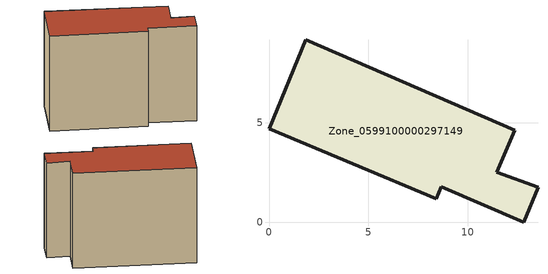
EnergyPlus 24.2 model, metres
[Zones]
Zone_0599100000297149
 floor ground (C_G): 8.65,1.79 8.4,1.19 0,4.71 1.85,9.17 12.36,4.62 11.45,2.51 13.52,1.75 12.8,0 z0
 wall outside (C_F): 1.85,9.17 0,4.71 8.4,1.19 8.65,1.79 12.8,0 13.52,1.75 11.45,2.51 12.36,4.62 1.85,9.17 z0:9.9
 roof outside (C_R): 8.65,1.79 12.8,0 13.52,1.75 11.45,2.51 12.36,4.62 1.85,9.17 0,4.71 8.4,1.19 z9.9
[BUILDING]
Pand.0599100000297149: North Axis=0; Terrain=City; Loads Convergence Tolerance Value=0.04; Temperature Convergence Tolerance Value=0.4; Solar Distribution=FullExterior; Maximum Number of Warmup Days=25; Minimum Number of Warmup Days=1
[Site:Location]
Rotterdam.The.Hague.AP_ZH_NLD Design_Conditions: Latitude=51.96; Longitude=4.45; Time Zone=1; Elevation=-4.5
[SITE:GROUNDTEMPERATURE:BUILDINGSURFACE]
18, 18, 18, 18, 18, 18, 18, 18, 18, 18, 18, 18
[MATERIAL] Thermal Absorptance=0.9; Solar Absorptance=0.7; Visible Absorptance=0.7
Name | Roughness | Thickness | Conductivity | Density | Specific Heat
G.TI.1946 | MediumSmooth | 0.15 | 1 | 540 | 1210
F.TI.1946 | Rough | 0.3 | 0.857143 | 1920 | 840
R.TI.1946 | MediumRough | 0.2 | 0.1 | 1500 | 1000
[CONSTRUCTION]
C_G: G.TI.1946
C_F: F.TI.1946
C_R: R.TI.1946
[ZONE]
Zone_0599100000297149: Type=1; Multiplier=1; Ceiling Height=Autocalculate; Volume=Autocalculate; Floor Area=autocalculate; Part of Total Floor Area=Yes
[ZONEINFILTRATION:DESIGNFLOWRATE]
Infil_Zone_0599100000297149: Zone or ZoneList or Space or SpaceList=Zone_0599100000297149; Schedule=AlwaysOn; Design Flow Rate Calculation Method=Flow/Area; Flow Rate per Floor Area=0.003; Constant Term Coefficient=1; Temperature Term Coefficient=0; Velocity Term Coefficient=0; Velocity Squared Term Coefficient=0
[HVACTEMPLATE:ZONE:IDEALLOADSAIRSYSTEM]
Zone_0599100000297149: Maximum Heating Supply Air Temperature=50; Minimum Cooling Supply Air Temperature=13; Maximum Heating Supply Air Humidity Ratio=0.0156; Minimum Cooling Supply Air Humidity Ratio=0.0077; Heating Limit=NoLimit; Cooling Limit=NoLimit; Dehumidification Control Type=ConstantSensibleHeatRatio; Cooling Sensible Heat Ratio=0.7; Dehumidification Setpoint=60; Humidification Control Type=None; Humidification Setpoint=30; Outdoor Air Method=None; Outdoor Air Flow Rate per Person=0.00944; Outdoor Air Flow Rate per Zone Floor Area=0; Outdoor Air Flow Rate per Zone=0; Demand Controlled Ventilation Type=None; Outdoor Air Economizer Type=NoEconomizer; Heat Recovery Type=None; Sensible Heat Recovery Effectiveness=0.7; Latent Heat Recovery Effectiveness=0.65
[ZONECONTROL:THERMOSTAT]
ThermostatControl_Zone_0599100000297149: Zone or ZoneList=Zone_0599100000297149; Control Type Schedule=DualSetpointControlType; Control 1=Thermostat_Zone_0599100000297149; Temperature Difference Between Cutout And Setpoint=0
[THERMOSTATSETPOINT:DUALSETPOINT]
Thermostat_Zone_0599100000297149: Heating Setpoint Temperature Schedule=HeatingSetpoint_Zone_0599100000297149; Cooling Setpoint Temperature Schedule=CoolingSetpoint_Zone_0599100000297149
[SCHEDULE:COMPACT]
HeatingSetpoint_Zone_0599100000297149: Through: 12/31, For: AllDays, Until: 24:00, 21
CoolingSetpoint_Zone_0599100000297149: Through: 12/31, For: AllDays, Until: 24:00, 24
DualSetpointControlType: Through: 12/31, For: AllDays, Until: 24:00, 4
AlwaysOn: Through: 12/31, For: AllDays, Until: 24:00, 1
